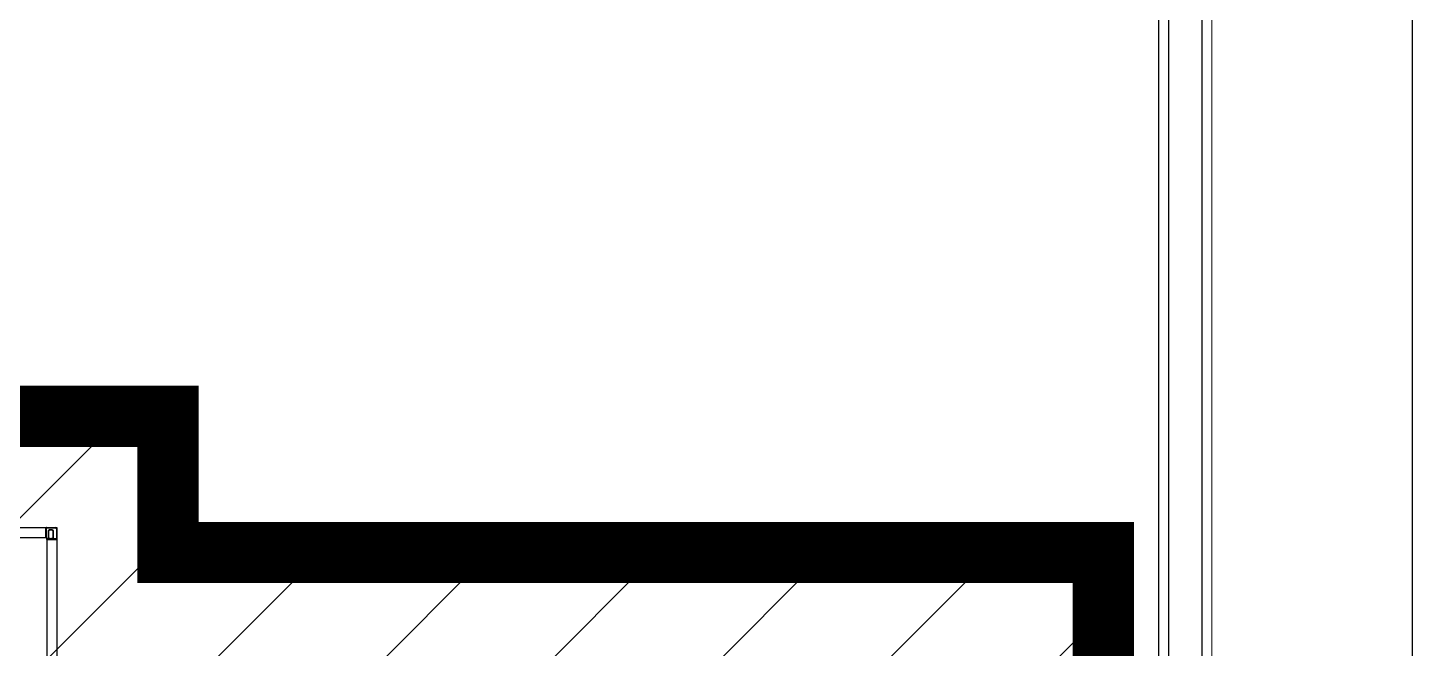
# Model space of a CAD drawing. Header units: millimetres. Extents: x 4133871 to 4440428, y -545651 to -495191.
# Drawn here: x 4278032 to 4279276, y -499752 to -499194 of the extents above; entities that cross this region are included whole.
import ezdxf

# ---------------------------------------------------------------- set-up
doc = ezdxf.new("R2010")
doc.units = ezdxf.units.MM
doc.header["$LTSCALE"] = 60
doc.linetypes.add('CENTER', pattern=[2, 1.25, -0.25, 0.25, -0.25])
doc.layers.add('3', color=3, linetype='Continuous')
doc.layers.add('C_CEN', color=1, linetype='CENTER')
doc.layers.add('DITCH', color=7, linetype='Continuous', lineweight=0)
doc.layers.add('ROAD', color=4, linetype='Continuous', lineweight=0)

# ---------------------------------------------------------------- blocks, each defined once
blk = doc.blocks.new('KEY PLAN_NEW')
at = {"color": 253, "linetype": 'Continuous'}
for p, q in [((-987.1, -1134.94), (-987.1, -1131.94)), ((-987.1, -1132.06), (-986.98, -1132.06)), ((-986.98, -1131.94), (-986.98, -1132.06)), ((-986.98, -1134.94), (-986.98, -1132.06)), ((-986.98, -1132.06), (-984.27, -1132.06)), ((-984.27, -1132.06), (-984.27, -1131.94)), ((-983.98, -1132.06), (-983.98, -1132.06)), ((-983.98, -1132.06), (-983.98, -1132.06)), ((-983.98, -1135.38), (-986.86, -1135.38)), ((-986.86, -1135.5), (-983.86, -1135.5)), ((-986.4, -1132.84), (-986.4, -1135.1)), ((-986.28, -1135.04), (-986.28, -1132.91)), ((-985.01, -1132.91), (-985.01, -1135.04)), ((-984.89, -1135.1), (-984.89, -1132.84)), ((-983.98, -1132.35), (-983.86, -1132.35)), ((-983.98, -1132.35), (-983.98, -1135.38)), ((-983.98, -1135.5), (-983.98, -1135.38)), ((-983.98, -1135.38), (-983.86, -1135.38))]:
    blk.add_line(p, q, dxfattribs=at)
at = {"color": 253}
for p, q in [((-1040.62, -1134.94), (-987.1, -1134.94)), ((-987.1, -1134.94), (-986.86, -1134.94)), ((-986.86, -1135.5), (-986.86, -1134.94)), ((-986.86, -1135.5), (-986.86, -1428.38))]:
    blk.add_line(p, q, dxfattribs=at)
blk.add_lwpolyline([(-1043.86, -1131.94), (-983.86, -1131.94), (-983.86, -1431.94), (-1043.86, -1431.94)], close=True, dxfattribs=at)
at = {"color": 253, "linetype": 'Continuous'}
for centre, radius, start, end in [((-986.98, -1132.06), 0.12, 90, 180), ((-984.27, -1132.35), 0.41, 0, 90), ((-984.27, -1132.35), 0.29, 0, 90), ((-985.64, -1133.97), 1.36, 56.2792, 123.7208), ((-985.64, -1133.97), 1.36, 236.2792, 303.7208), ((-985.64, -1133.97), 1.24, 59.1964, 120.8036), ((-985.64, -1133.97), 1.24, 239.1964, 300.8036), ((-983.98, -1135.38), 0.12, 270, 0)]:
    blk.add_arc(centre, radius, start, end, dxfattribs=at)
for points, knots in [([(-986.28, -1132.91), (-986.28, -1132.91, 46), (-986.28, -1132.91, 46), (-986.28, -1132.91, 46), (-986.28, -1132.91, 46), (-986.28, -1132.91, 46), (-986.28, -1132.91, 46), (-986.28, -1132.91, 46), (-986.28, -1132.91, 46), (-986.28, -1132.91, 46), (-986.28, -1132.9, 46), (-986.29, -1132.9, 46), (-986.29, -1132.9, 46), (-986.29, -1132.9, 46), (-986.29, -1132.9, 46), (-986.29, -1132.9, 46), (-986.3, -1132.9, 46), (-986.3, -1132.9, 46), (-986.3, -1132.9, 46), (-986.3, -1132.9, 46), (-986.3, -1132.89, 46), (-986.3, -1132.89, 46), (-986.31, -1132.89, 46), (-986.31, -1132.89, 46), (-986.32, -1132.89, 46), (-986.32, -1132.89, 46), (-986.32, -1132.88, 46), (-986.32, -1132.88, 46), (-986.32, -1132.88, 46), (-986.32, -1132.88, 46), (-986.33, -1132.88, 46), (-986.33, -1132.88, 46), (-986.34, -1132.88, 46), (-986.34, -1132.87, 46), (-986.35, -1132.87, 46), (-986.35, -1132.87, 46), (-986.35, -1132.87, 46), (-986.35, -1132.87, 46), (-986.36, -1132.86, 46), (-986.36, -1132.86, 46), (-986.36, -1132.86, 46), (-986.36, -1132.86, 46), (-986.37, -1132.86, 46), (-986.37, -1132.86, 46), (-986.38, -1132.85, 46), (-986.38, -1132.85, 46), (-986.39, -1132.85, 46), (-986.39, -1132.85, 46), (-986.39, -1132.84, 46), (-986.39, -1132.84, 46), (-986.39, -1132.84, 46), (-986.4, -1132.84, 46), (-986.4, -1132.84, 46), (-986.4, -1132.84, 46)], [0, 0, 0, 0, 0.06206, 0.12459, 0.12459, 0.155854, 0.155854, 0.171487, 0.171487, 0.187119, 0.187119, 0.249648, 0.249648, 0.312178, 0.312178, 0.343442, 0.343442, 0.359075, 0.359075, 0.374707, 0.374707, 0.437236, 0.437236, 0.499766, 0.499766, 0.53103, 0.53103, 0.546663, 0.546663, 0.562295, 0.562295, 0.624824, 0.624824, 0.687353, 0.687353, 0.749883, 0.749883, 0.765515, 0.765515, 0.781147, 0.781147, 0.812412, 0.812412, 0.874941, 0.874941, 0.937471, 0.937471, 0.968735, 0.968735, 0.984368, 0.992184, 0.992184, 1, 1, 1, 1]), ([(-986.28, -1135.04), (-986.28, -1135.04, 46), (-986.28, -1135.04, 46), (-986.28, -1135.04, 46), (-986.28, -1135.04, 46), (-986.28, -1135.04, 46), (-986.28, -1135.04, 46), (-986.28, -1135.04, 46), (-986.28, -1135.04, 46), (-986.28, -1135.04, 46), (-986.28, -1135.04, 46), (-986.29, -1135.04, 46), (-986.29, -1135.05, 46), (-986.29, -1135.05, 46), (-986.29, -1135.05, 46), (-986.29, -1135.05, 46), (-986.3, -1135.05, 46), (-986.3, -1135.05, 46), (-986.3, -1135.05, 46), (-986.3, -1135.05, 46), (-986.3, -1135.05, 46), (-986.3, -1135.05, 46), (-986.31, -1135.06, 46), (-986.31, -1135.06, 46), (-986.32, -1135.06, 46), (-986.32, -1135.06, 46), (-986.32, -1135.06, 46), (-986.32, -1135.06, 46), (-986.32, -1135.06, 46), (-986.32, -1135.06, 46), (-986.33, -1135.07, 46), (-986.33, -1135.07, 46), (-986.34, -1135.07, 46), (-986.34, -1135.07, 46), (-986.35, -1135.08, 46), (-986.35, -1135.08, 46), (-986.35, -1135.08, 46), (-986.35, -1135.08, 46), (-986.36, -1135.08, 46), (-986.36, -1135.08, 46), (-986.36, -1135.09, 46), (-986.36, -1135.09, 46), (-986.37, -1135.09, 46), (-986.37, -1135.09, 46), (-986.38, -1135.09, 46), (-986.38, -1135.1, 46), (-986.39, -1135.1, 46), (-986.39, -1135.1, 46), (-986.39, -1135.1, 46), (-986.39, -1135.1, 46), (-986.39, -1135.1, 46), (-986.4, -1135.1, 46), (-986.4, -1135.1, 46), (-986.4, -1135.1, 46)], [0, 0, 0, 0, 0.06206, 0.12459, 0.12459, 0.155854, 0.155854, 0.171487, 0.171487, 0.187119, 0.187119, 0.249648, 0.249648, 0.312178, 0.312178, 0.343442, 0.343442, 0.359075, 0.359075, 0.374707, 0.374707, 0.437236, 0.437236, 0.499766, 0.499766, 0.53103, 0.53103, 0.546663, 0.546663, 0.562295, 0.562295, 0.624824, 0.624824, 0.687353, 0.687353, 0.749883, 0.749883, 0.765515, 0.765515, 0.781147, 0.781147, 0.812412, 0.812412, 0.874941, 0.874941, 0.937471, 0.937471, 0.968735, 0.968735, 0.984368, 0.992184, 0.992184, 1, 1, 1, 1]), ([(-984.89, -1132.84), (-984.89, -1132.84, 46), (-984.89, -1132.84, 46), (-984.89, -1132.84, 46), (-984.89, -1132.84, 46), (-984.89, -1132.84, 46), (-984.89, -1132.85, 46), (-984.9, -1132.85, 46), (-984.9, -1132.85, 46), (-984.91, -1132.85, 46), (-984.91, -1132.86, 46), (-984.92, -1132.86, 46), (-984.92, -1132.86, 46), (-984.92, -1132.86, 46), (-984.93, -1132.86, 46), (-984.93, -1132.86, 46), (-984.93, -1132.87, 46), (-984.93, -1132.87, 46), (-984.93, -1132.87, 46), (-984.94, -1132.87, 46), (-984.94, -1132.87, 46), (-984.95, -1132.88, 46), (-984.95, -1132.88, 46), (-984.96, -1132.88, 46), (-984.96, -1132.88, 46), (-984.96, -1132.88, 46), (-984.96, -1132.88, 46), (-984.96, -1132.88, 46), (-984.97, -1132.89, 46), (-984.97, -1132.89, 46), (-984.97, -1132.89, 46), (-984.97, -1132.89, 46), (-984.98, -1132.89, 46), (-984.98, -1132.89, 46), (-984.99, -1132.9, 46), (-984.99, -1132.9, 46), (-984.99, -1132.9, 46), (-984.99, -1132.9, 46), (-984.99, -1132.9, 46), (-984.99, -1132.9, 46), (-984.99, -1132.9, 46), (-984.99, -1132.9, 46), (-985, -1132.9, 46), (-985, -1132.9, 46), (-985, -1132.91, 46), (-985, -1132.91, 46), (-985, -1132.91, 46), (-985, -1132.91, 46), (-985, -1132.91, 46), (-985, -1132.91, 46), (-985.01, -1132.91, 46), (-985.01, -1132.91, 46), (-985.01, -1132.91, 46), (-985.01, -1132.91, 46)], [0, 0, 0, 0, 0.00782, 0.00782, 0.015639, 0.031279, 0.031279, 0.062557, 0.062557, 0.125114, 0.125114, 0.187671, 0.187671, 0.21895, 0.21895, 0.234589, 0.234589, 0.250228, 0.250228, 0.312785, 0.312785, 0.375342, 0.375342, 0.437899, 0.437899, 0.453538, 0.453538, 0.469178, 0.469178, 0.500456, 0.500456, 0.563013, 0.563013, 0.62557, 0.62557, 0.641209, 0.641209, 0.656849, 0.656849, 0.688127, 0.688127, 0.750684, 0.750684, 0.813241, 0.813241, 0.828881, 0.828881, 0.84452, 0.84452, 0.875798, 0.875798, 0.938355, 1, 1, 1, 1]), ([(-984.89, -1135.1), (-984.89, -1135.1, 46), (-984.89, -1135.1, 46), (-984.89, -1135.1, 46), (-984.89, -1135.1, 46), (-984.89, -1135.1, 46), (-984.89, -1135.1, 46), (-984.9, -1135.1, 46), (-984.9, -1135.1, 46), (-984.91, -1135.09, 46), (-984.91, -1135.09, 46), (-984.92, -1135.09, 46), (-984.92, -1135.09, 46), (-984.92, -1135.09, 46), (-984.93, -1135.08, 46), (-984.93, -1135.08, 46), (-984.93, -1135.08, 46), (-984.93, -1135.08, 46), (-984.93, -1135.08, 46), (-984.94, -1135.08, 46), (-984.94, -1135.07, 46), (-984.95, -1135.07, 46), (-984.95, -1135.07, 46), (-984.96, -1135.07, 46), (-984.96, -1135.06, 46), (-984.96, -1135.06, 46), (-984.96, -1135.06, 46), (-984.96, -1135.06, 46), (-984.97, -1135.06, 46), (-984.97, -1135.06, 46), (-984.97, -1135.06, 46), (-984.97, -1135.06, 46), (-984.98, -1135.05, 46), (-984.98, -1135.05, 46), (-984.99, -1135.05, 46), (-984.99, -1135.05, 46), (-984.99, -1135.05, 46), (-984.99, -1135.05, 46), (-984.99, -1135.05, 46), (-984.99, -1135.05, 46), (-984.99, -1135.05, 46), (-984.99, -1135.05, 46), (-985, -1135.04, 46), (-985, -1135.04, 46), (-985, -1135.04, 46), (-985, -1135.04, 46), (-985, -1135.04, 46), (-985, -1135.04, 46), (-985, -1135.04, 46), (-985, -1135.04, 46), (-985.01, -1135.04, 46), (-985.01, -1135.04, 46), (-985.01, -1135.04, 46), (-985.01, -1135.04, 46)], [0, 0, 0, 0, 0.00782, 0.00782, 0.015639, 0.031279, 0.031279, 0.062557, 0.062557, 0.125114, 0.125114, 0.187671, 0.187671, 0.21895, 0.21895, 0.234589, 0.234589, 0.250228, 0.250228, 0.312785, 0.312785, 0.375342, 0.375342, 0.437899, 0.437899, 0.453538, 0.453538, 0.469178, 0.469178, 0.500456, 0.500456, 0.563013, 0.563013, 0.62557, 0.62557, 0.641209, 0.641209, 0.656849, 0.656849, 0.688127, 0.688127, 0.750684, 0.750684, 0.813241, 0.813241, 0.828881, 0.828881, 0.84452, 0.84452, 0.875798, 0.875798, 0.938355, 1, 1, 1, 1])]:
    blk.add_open_spline(points, degree=3, knots=knots, dxfattribs=at)
at = {"layer": 'C_CEN', "color": 253, "linetype": 'CENTER', "lineweight": -3, "ltscale": 10}
blk.add_line((-577.86, -603.47), (-577.86, -1871.94), dxfattribs=at)
at = {"layer": 'DITCH', "color": 253, "lineweight": -3}
for p, q in [((-653.86, -603.47), (-653.86, -1871.94)), ((-650.86, -603.47), (-650.86, -1871.94)), ((-640.86, -603.47), (-640.86, -1871.94))]:
    blk.add_line(p, q, dxfattribs=at)
at = {"layer": 'ROAD', "color": 253}
blk.add_line((-637.86, -603.47), (-637.86, -1871.94), dxfattribs=at)

msp = doc.modelspace()

# ---------------------------------------------------------------- hatches: boundary and pattern name
at = {"layer": '3'}
h = msp.add_hatch(dxfattribs=at)
h.set_pattern_fill('ANSI31', color=256, scale=855.36)
h.set_pattern_definition([(45, (64725.06, -107751.94), (-75.603857, 75.603857), [])])
h.paths.add_polyline_path([(4276337.7, -500083.1), (4276517.7, -500083.1), (4276517.7, -499723.1), (4277057.7, -499723.1), (4277057.7, -499543.1), (4278157.7, -499543.1), (4278157.7, -499665.5), (4278998.1, -499665.5), (4278998.1, -500263.1), (4279057.7, -500263.1), (4279057.7, -501723.1), (4277806.7, -501723.1), (4277806.7, -501727.6), (4277797.7, -501727.6), (4277797.7, -501903.1), (4277237.7, -501903.1), (4277237.7, -501543.1), (4276877.7, -501543.1), (4276877.7, -501183.1), (4276517.7, -501183.1), (4276517.7, -500823.1), (4275977.7, -500823.1), (4275977.7, -500443.1), (4276337.7, -500443.1)])

# ---------------------------------------------------------------- linework, layer by layer
at = {"layer": '3', "const_width": 55}
msp.add_lwpolyline([(4276337.7, -500083.1), (4276517.7, -500083.1), (4276517.7, -499723.1), (4277057.7, -499723.1), (4277057.7, -499543.1), (4278157.7, -499543.1), (4278157.7, -499665.5), (4278998.1, -499665.5), (4278998.1, -500263.1), (4279057.7, -500263.1), (4279057.7, -501723.1), (4277806.7, -501723.1), (4277806.7, -501727.6), (4277797.7, -501727.6), (4277797.7, -501903.1), (4277237.7, -501903.1), (4277237.7, -501543.1), (4276877.7, -501543.1), (4276877.7, -501183.1), (4276517.7, -501183.1), (4276517.7, -500823.1), (4275977.7, -500823.1), (4275977.7, -500443.1), (4276337.7, -500443.1)], close=True, dxfattribs=at)

# ---------------------------------------------------------------- block references
at = {"xscale": 3, "yscale": 3, "zscale": 3}
msp.add_blockref('KEY PLAN_NEW', (4281009.3, -496247.2), dxfattribs=at)

doc.saveas('drawing.dxf')
